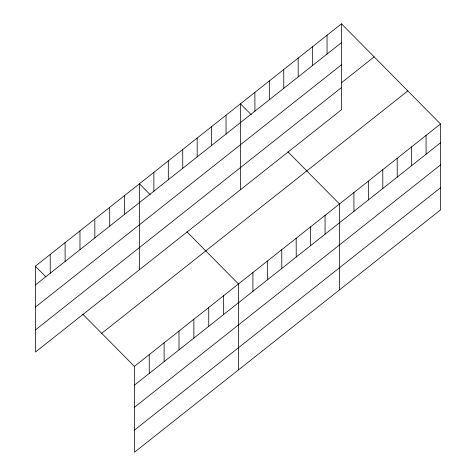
<?xml version="1.0" encoding="UTF-8"?>
<svg xmlns="http://www.w3.org/2000/svg" width="476" height="476" viewBox="0 0 476 476"><rect width="100%" height="100%" fill="white"/><g stroke="black" fill="none" stroke-linecap="round" stroke-linejoin="round"><path stroke-width="0.71" d="M341.47 23.8L341.619 109.629L35.498 352.026L35.349 266.197L341.47 23.8L440.502 123.974L440.651 209.803L134.529 452.2L134.381 366.371L82.824 314.219M35.385 284.987L341.506 42.596M35.42 307.109L341.542 64.718M341.244 82.913L374.148 56.858M35.462 329.904L341.584 87.507M101.697 333.313L407.819 90.916M134.381 366.371L440.502 123.974M134.41 385.167L440.532 142.77M134.452 407.289L440.574 164.892M134.494 430.078L440.609 187.687M251.346 114.811L240.451 103.792L240.6 189.621M287.926 151.814L339.483 203.966L339.632 289.795M150.327 194.797L139.432 183.778L139.581 269.612M186.907 231.806L238.458 283.958L238.613 369.787M35.349 266.197L45.726 276.687M426.068 135.404L426.103 154.2M411.639 146.828L411.669 165.624M397.204 158.258L397.24 177.054M382.775 169.682L382.805 188.478M368.341 181.112L368.376 199.908M353.912 192.536L353.948 211.332M327.042 35.23L327.072 54.02M325.048 215.39L325.084 234.186M312.607 46.654L312.643 65.45M310.62 226.82L310.649 245.616M298.178 58.084L298.208 76.874M296.185 238.25L296.221 257.04M283.744 69.508L283.779 88.304M281.756 249.674L281.786 268.47M269.315 80.938L269.345 99.734M267.322 261.104L267.357 279.894M254.88 92.362L254.916 111.158M252.893 272.528L252.923 291.324M226.017 115.216L226.052 134.012M223.589 295.727L223.625 314.523M211.588 126.646L211.618 145.442M208.726 307.502L208.756 326.298M197.159 138.07L197.189 156.866M193.857 319.277L193.887 338.073M182.725 149.5L182.76 168.296M178.988 331.052L179.018 349.842M168.296 160.924L168.325 179.72M164.119 342.821L164.149 361.617M153.861 172.354L153.897 191.15M149.25 354.596L149.28 373.392M124.563 195.553L124.593 214.349M109.694 207.328L109.724 226.124M94.825 219.103L94.855 237.899M79.956 230.872L79.986 249.668M65.087 242.647L65.123 261.443M50.218 254.422L50.254 273.218"/></g></svg>
